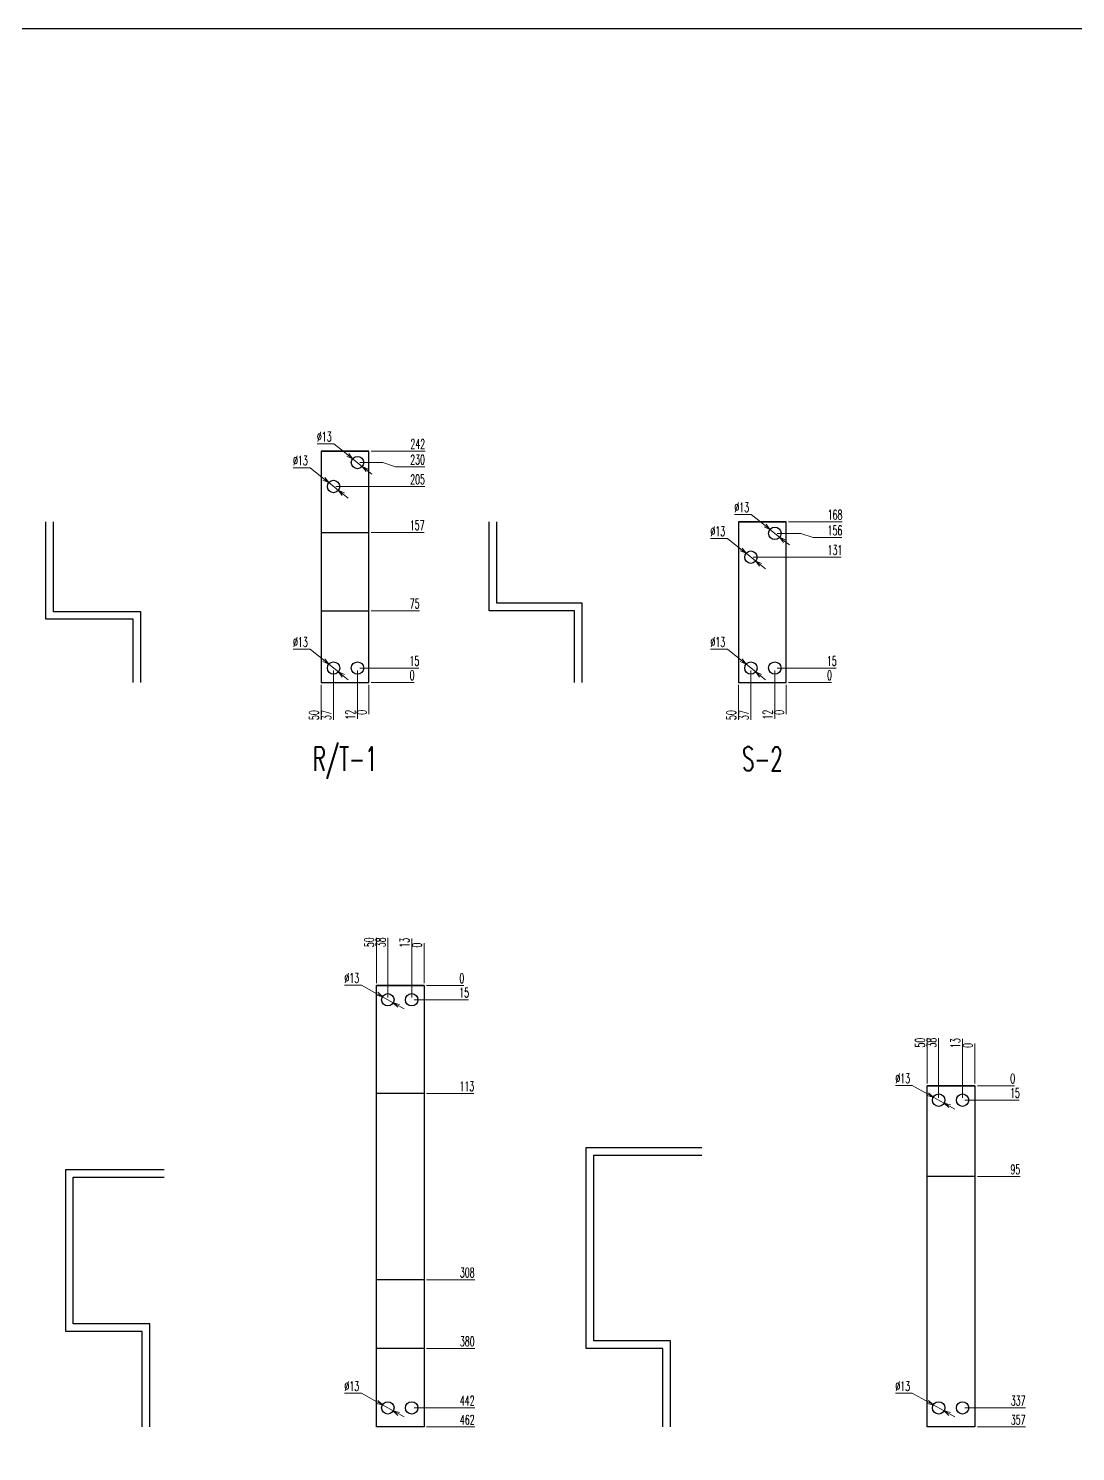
# Model space of a CAD drawing. Header units: millimetres. Extents: x 44190 to 77260, y -67199 to -50358.
# Drawn here: x 58642 to 59738, y -51847 to -50358 of the extents above; entities that cross this region are included whole.
import ezdxf
from ezdxf.enums import TextEntityAlignment as Align

# ---------------------------------------------------------------- set-up
doc = ezdxf.new("R2010")
doc.units = ezdxf.units.MM
doc.header["$LTSCALE"] = 3
doc.layers.add('@.VISIBLE', color=7, linetype='Continuous')
doc.layers.add('dim', color=7, linetype='Continuous')
doc.styles.add('Ann_w01', font='romans.shx', dxfattribs={"width": 0.6, "bigfont": 'chineset.shx'})
doc.dimstyles.new('Dim 01_SC05', dxfattribs={"dimscale": 5, "dimtxt": 2, "dimasz": 1.3, "dimexe": 0.5, "dimexo": 0.5, "dimgap": 0.5, "dimtad": 1, "dimtoh": 1, "dimdec": 1, "dimzin": 12, "dimdsep": 46, "dimtxsty": 'Ann_w01', "dimblk": 'OPEN30', "dimcen": 1.5, "dimclrd": 6, "dimclre": 6, "dimclrt": 3, "dimadec": 1, "dimazin": 3, "dimtm": 1e-09, "dimtfac": 1, "dimtdec": 1, "dimtmove": 0, "dimatfit": 3, "dimldrblk": 'OPEN30', "dimfxl": 1, "dimtolj": 1, "dimlwd": 20, "dimlwe": 20, "dimarcsym": 0})

# ---------------------------------------------------------------- blocks, each defined once
blk = doc.blocks.new('*D407')
at = {"color": 6, "lineweight": 20, "transparency": 16777216}
blk.add_line((59000.7, -51041.8), (59045.4, -51041.8), dxfattribs=at)
at = {"layer": 'Defpoints', "color": 0, "transparency": 16777216}
for p in [(58973.2, -51041.8), (58998.2, -51041.8), (59038.9, -51041.8)]:
    blk.add_point(p, dxfattribs=at)
at = {"color": 3, "transparency": 16777216, "insert": (59043.4, -51034.3), "char_height": 10, "attachment_point": 5, "style": 'Ann_w01'}
blk.add_mtext('\\A1;0', dxfattribs=at)
blk = doc.blocks.new('_Open30')
at = {"color": 0, "linetype": 'ByBlock', "lineweight": -2}
for p, q in [((-1, 0.27), (0, 0)), ((0, 0), (-1, -0.27)), ((0, 0), (-1, 0))]:
    blk.add_line(p, q, dxfattribs=at)
blk = doc.blocks.new('*D408')
at = {"color": 6, "lineweight": 20, "transparency": 16777216}
blk.add_line((58988.7, -51026.8), (59050.3, -51026.8), dxfattribs=at)
at = {"layer": 'Defpoints', "color": 0, "transparency": 16777216}
for p in [(58986.2, -51026.8), (59038.9, -51026.8), (58973.2, -51041.8)]:
    blk.add_point(p, dxfattribs=at)
at = {"color": 3, "transparency": 16777216, "insert": (59045.8, -51019.3), "char_height": 10, "attachment_point": 5, "style": 'Ann_w01'}
blk.add_mtext('\\A1;15', dxfattribs=at)
blk = doc.blocks.new('*D409')
at = {"color": 6, "lineweight": 20, "transparency": 16777216}
blk.add_line((59000.7, -50966.8), (59051, -50966.8), dxfattribs=at)
at = {"layer": 'Defpoints', "color": 0, "transparency": 16777216}
for p in [(58998.2, -50966.8), (59038.8, -50966.8), (58973.2, -51041.8)]:
    blk.add_point(p, dxfattribs=at)
at = {"color": 3, "transparency": 16777216, "insert": (59046.1, -50959.3), "char_height": 10, "attachment_point": 5, "style": 'Ann_w01'}
blk.add_mtext('\\A1;75', dxfattribs=at)
blk = doc.blocks.new('*D410')
at = {"color": 6, "lineweight": 20, "transparency": 16777216}
blk.add_line((59000.7, -50884.8), (59056, -50884.8), dxfattribs=at)
at = {"layer": 'Defpoints', "color": 0, "transparency": 16777216}
for p in [(58998.2, -50884.8), (59038.9, -50884.8), (58973.2, -51041.8)]:
    blk.add_point(p, dxfattribs=at)
at = {"color": 3, "transparency": 16777216, "insert": (59048.7, -50877.3), "char_height": 10, "attachment_point": 5, "style": 'Ann_w01'}
blk.add_mtext('\\A1;157', dxfattribs=at)
blk = doc.blocks.new('*D411')
at = {"color": 6, "lineweight": 20, "transparency": 16777216}
blk.add_line((58963.7, -50836.8), (59056.8, -50836.8), dxfattribs=at)
at = {"layer": 'Defpoints', "color": 0, "transparency": 16777216}
for p in [(58961.2, -50836.8), (59038.9, -50836.8), (58973.2, -51041.8)]:
    blk.add_point(p, dxfattribs=at)
at = {"color": 3, "transparency": 16777216, "insert": (59049.1, -50829.3), "char_height": 10, "attachment_point": 5, "style": 'Ann_w01'}
blk.add_mtext('\\A1;205', dxfattribs=at)
blk = doc.blocks.new('*D412')
at = {"color": 6, "lineweight": 20, "transparency": 16777216}
for p, q in [((58988.7, -50811.8), (59012.9, -50811.8)), ((59012.9, -50811.8), (59025.9, -50816.2)), ((59025.9, -50816.2), (59056.8, -50816.2))]:
    blk.add_line(p, q, dxfattribs=at)
at = {"layer": 'Defpoints', "color": 0, "transparency": 16777216}
for p in [(58986.2, -50811.8), (59038.9, -50816.2), (58973.2, -51041.8)]:
    blk.add_point(p, dxfattribs=at)
at = {"color": 3, "transparency": 16777216, "insert": (59049.1, -50808.7), "char_height": 10, "attachment_point": 5, "style": 'Ann_w01'}
blk.add_mtext('\\A1;230', dxfattribs=at)
blk = doc.blocks.new('*D413')
at = {"color": 6, "lineweight": 20, "transparency": 16777216}
blk.add_line((59000.7, -50799.8), (59057, -50799.8), dxfattribs=at)
at = {"layer": 'Defpoints', "color": 0, "transparency": 16777216}
for p in [(58998.2, -50799.8), (59039.1, -50799.8), (58973.2, -51041.8)]:
    blk.add_point(p, dxfattribs=at)
at = {"color": 3, "transparency": 16777216, "insert": (59049.3, -50792.3), "char_height": 10, "attachment_point": 5, "style": 'Ann_w01'}
blk.add_mtext('\\A1;242', dxfattribs=at)
blk = doc.blocks.new('*D414')
at = {"color": 6, "lineweight": 20, "transparency": 16777216}
blk.add_line((58948.2, -51044.3), (58948.2, -51080.8), dxfattribs=at)
at = {"layer": 'Defpoints', "color": 0, "transparency": 16777216}
for p in [(58948.2, -51041.8), (58998.2, -51041.8), (58948.2, -51068.6)]:
    blk.add_point(p, dxfattribs=at)
at = {"color": 3, "transparency": 16777216, "insert": (58940.7, -51076), "char_height": 10, "attachment_point": 5, "rotation": 90, "style": 'Ann_w01'}
blk.add_mtext('\\A1;50', dxfattribs=at)
blk = doc.blocks.new('*D415')
at = {"color": 6, "lineweight": 20, "transparency": 16777216}
blk.add_line((58961.2, -51029.3), (58961.2, -51080.8), dxfattribs=at)
at = {"layer": 'Defpoints', "color": 0, "transparency": 16777216}
for p in [(58961.2, -51026.8), (58998.2, -51041.8), (58961.2, -51068.6)]:
    blk.add_point(p, dxfattribs=at)
at = {"color": 3, "transparency": 16777216, "insert": (58953.7, -51076), "char_height": 10, "attachment_point": 5, "rotation": 90, "style": 'Ann_w01'}
blk.add_mtext('\\A1;37', dxfattribs=at)
blk = doc.blocks.new('*D416')
at = {"color": 6, "lineweight": 20, "transparency": 16777216}
blk.add_line((58986.2, -51029.3), (58986.2, -51080), dxfattribs=at)
at = {"layer": 'Defpoints', "color": 0, "transparency": 16777216}
for p in [(58986.2, -51026.8), (58998.2, -51041.8), (58986.2, -51068.6)]:
    blk.add_point(p, dxfattribs=at)
at = {"color": 3, "transparency": 16777216, "insert": (58978.7, -51075.5), "char_height": 10, "attachment_point": 5, "rotation": 90, "style": 'Ann_w01'}
blk.add_mtext('\\A1;12', dxfattribs=at)
blk = doc.blocks.new('*D417')
at = {"color": 6, "lineweight": 20, "transparency": 16777216}
blk.add_line((58998.2, -51044.3), (58998.2, -51075.1), dxfattribs=at)
at = {"layer": 'Defpoints', "color": 0, "transparency": 16777216}
for p in [(58998.2, -51041.8), (58998.2, -51041.8), (58998.2, -51068.6)]:
    blk.add_point(p, dxfattribs=at)
at = {"color": 3, "transparency": 16777216, "insert": (58990.7, -51073.1), "char_height": 10, "attachment_point": 5, "rotation": 90, "style": 'Ann_w01'}
blk.add_mtext('\\A1;0', dxfattribs=at)
blk = doc.blocks.new('*D418')
at = {"color": 6, "lineweight": 20, "transparency": 16777216}
for p, q in [((58919, -51007.1), (58936.6, -51007.1)), ((58936.6, -51007.1), (58951.1, -51018.6)), ((58966.3, -51030.8), (58956.1, -51022.7)), ((58971.3, -51034.9), (58976.4, -51038.9))]:
    blk.add_line(p, q, dxfattribs=at)
at = {"layer": 'Defpoints', "color": 0, "transparency": 16777216}
for p in [(58956.1, -51022.7), (58966.3, -51030.8)]:
    blk.add_point(p, dxfattribs=at)
at = {"color": 6, "lineweight": 20, "transparency": 16777216, "xscale": 6.5, "yscale": 6.5, "zscale": 6.5}
for p, rotation in [((58956.1, -51022.7), 321.3250815253301), ((58966.3, -51030.8), 141.3250815253301)]:
    blk.add_blockref('_Open30', p, dxfattribs=dict(at, rotation=rotation))
at = {"color": 3, "transparency": 16777216, "insert": (58926.5, -50999.6), "char_height": 10, "attachment_point": 5, "style": 'Ann_w01'}
blk.add_mtext('\\A1;∅13', dxfattribs=at)
blk = doc.blocks.new('*D419')
at = {"color": 6, "lineweight": 20, "transparency": 16777216}
for p, q in [((58919, -50817.1), (58936.6, -50817.1)), ((58936.6, -50817.1), (58951.1, -50828.6)), ((58966.3, -50840.8), (58956.1, -50832.7)), ((58971.3, -50844.9), (58976.4, -50848.9))]:
    blk.add_line(p, q, dxfattribs=at)
at = {"layer": 'Defpoints', "color": 0, "transparency": 16777216}
for p in [(58956.1, -50832.7), (58966.3, -50840.8)]:
    blk.add_point(p, dxfattribs=at)
at = {"color": 6, "lineweight": 20, "transparency": 16777216, "xscale": 6.5, "yscale": 6.5, "zscale": 6.5}
for p, rotation in [((58956.1, -50832.7), 321.3250815253551), ((58966.3, -50840.8), 141.3250815253551)]:
    blk.add_blockref('_Open30', p, dxfattribs=dict(at, rotation=rotation))
at = {"color": 3, "transparency": 16777216, "insert": (58926.5, -50809.6), "char_height": 10, "attachment_point": 5, "style": 'Ann_w01'}
blk.add_mtext('\\A1;∅13', dxfattribs=at)
blk = doc.blocks.new('*D420')
at = {"color": 6, "lineweight": 20, "transparency": 16777216}
for p, q in [((58944, -50792.1), (58961.6, -50792.1)), ((58961.6, -50792.1), (58976.1, -50803.6)), ((58991.3, -50815.8), (58981.1, -50807.7)), ((58996.3, -50819.9), (59001.4, -50823.9))]:
    blk.add_line(p, q, dxfattribs=at)
at = {"layer": 'Defpoints', "color": 0, "transparency": 16777216}
for p in [(58981.1, -50807.7), (58991.3, -50815.8)]:
    blk.add_point(p, dxfattribs=at)
at = {"color": 6, "lineweight": 20, "transparency": 16777216, "xscale": 6.5, "yscale": 6.5, "zscale": 6.5}
for p, rotation in [((58981.1, -50807.7), 321.3250815252949), ((58991.3, -50815.8), 141.325081525295)]:
    blk.add_blockref('_Open30', p, dxfattribs=dict(at, rotation=rotation))
at = {"color": 3, "transparency": 16777216, "insert": (58951.5, -50784.6), "char_height": 10, "attachment_point": 5, "style": 'Ann_w01'}
blk.add_mtext('\\A1;∅13', dxfattribs=at)
blk = doc.blocks.new('*D421')
at = {"color": 6, "lineweight": 20, "transparency": 16777216}
blk.add_line((59437.4, -51041.8), (59482.2, -51041.8), dxfattribs=at)
at = {"layer": 'Defpoints', "color": 0, "transparency": 16777216}
for p in [(59409.9, -51041.8), (59434.9, -51041.8), (59475.7, -51041.8)]:
    blk.add_point(p, dxfattribs=at)
at = {"color": 3, "transparency": 16777216, "insert": (59480.2, -51034.3), "char_height": 10, "attachment_point": 5, "style": 'Ann_w01'}
blk.add_mtext('\\A1;0', dxfattribs=at)
blk = doc.blocks.new('*D422')
at = {"color": 6, "lineweight": 20, "transparency": 16777216}
blk.add_line((59425.4, -51026.8), (59487, -51026.8), dxfattribs=at)
at = {"layer": 'Defpoints', "color": 0, "transparency": 16777216}
for p in [(59422.9, -51026.8), (59475.7, -51026.8), (59409.9, -51041.8)]:
    blk.add_point(p, dxfattribs=at)
at = {"color": 3, "transparency": 16777216, "insert": (59482.6, -51019.3), "char_height": 10, "attachment_point": 5, "style": 'Ann_w01'}
blk.add_mtext('\\A1;15', dxfattribs=at)
blk = doc.blocks.new('*D425')
at = {"color": 6, "lineweight": 20, "transparency": 16777216}
blk.add_line((59400.4, -50910.8), (59492.3, -50910.8), dxfattribs=at)
at = {"layer": 'Defpoints', "color": 0, "transparency": 16777216}
for p in [(59397.9, -50910.8), (59476.9, -50910.8), (59409.9, -51041.8)]:
    blk.add_point(p, dxfattribs=at)
at = {"color": 3, "transparency": 16777216, "insert": (59485.9, -50903.3), "char_height": 10, "attachment_point": 5, "style": 'Ann_w01'}
blk.add_mtext('\\A1;131', dxfattribs=at)
blk = doc.blocks.new('*D426')
at = {"color": 6, "lineweight": 20, "transparency": 16777216}
for p, q in [((59425.4, -50885.8), (59450.1, -50885.8)), ((59450.1, -50885.8), (59463.1, -50890.2)), ((59463.1, -50890.2), (59493.2, -50890.2))]:
    blk.add_line(p, q, dxfattribs=at)
at = {"layer": 'Defpoints', "color": 0, "transparency": 16777216}
for p in [(59422.9, -50885.8), (59476.1, -50890.2), (59409.9, -51041.8)]:
    blk.add_point(p, dxfattribs=at)
at = {"color": 3, "transparency": 16777216, "insert": (59485.9, -50882.7), "char_height": 10, "attachment_point": 5, "style": 'Ann_w01'}
blk.add_mtext('\\A1;156', dxfattribs=at)
blk = doc.blocks.new('*D427')
at = {"color": 6, "lineweight": 20, "transparency": 16777216}
blk.add_line((59437.4, -50873.8), (59493.3, -50873.8), dxfattribs=at)
at = {"layer": 'Defpoints', "color": 0, "transparency": 16777216}
for p in [(59434.9, -50873.8), (59476.2, -50873.8), (59409.9, -51041.8)]:
    blk.add_point(p, dxfattribs=at)
at = {"color": 3, "transparency": 16777216, "insert": (59486, -50866.3), "char_height": 10, "attachment_point": 5, "style": 'Ann_w01'}
blk.add_mtext('\\A1;168', dxfattribs=at)
blk = doc.blocks.new('*D428')
at = {"color": 6, "lineweight": 20, "transparency": 16777216}
blk.add_line((59384.9, -51044.3), (59384.9, -51080.8), dxfattribs=at)
at = {"layer": 'Defpoints', "color": 0, "transparency": 16777216}
for p in [(59384.9, -51041.8), (59434.9, -51041.8), (59384.9, -51068.6)]:
    blk.add_point(p, dxfattribs=at)
at = {"color": 3, "transparency": 16777216, "insert": (59377.4, -51076), "char_height": 10, "attachment_point": 5, "rotation": 90, "style": 'Ann_w01'}
blk.add_mtext('\\A1;50', dxfattribs=at)
blk = doc.blocks.new('*D429')
at = {"color": 6, "lineweight": 20, "transparency": 16777216}
blk.add_line((59397.9, -51029.3), (59397.9, -51080.8), dxfattribs=at)
at = {"layer": 'Defpoints', "color": 0, "transparency": 16777216}
for p in [(59397.9, -51026.8), (59434.9, -51041.8), (59397.9, -51068.6)]:
    blk.add_point(p, dxfattribs=at)
at = {"color": 3, "transparency": 16777216, "insert": (59390.4, -51076), "char_height": 10, "attachment_point": 5, "rotation": 90, "style": 'Ann_w01'}
blk.add_mtext('\\A1;37', dxfattribs=at)
blk = doc.blocks.new('*D430')
at = {"color": 6, "lineweight": 20, "transparency": 16777216}
blk.add_line((59422.9, -51029.3), (59422.9, -51080), dxfattribs=at)
at = {"layer": 'Defpoints', "color": 0, "transparency": 16777216}
for p in [(59422.9, -51026.8), (59434.9, -51041.8), (59422.9, -51068.6)]:
    blk.add_point(p, dxfattribs=at)
at = {"color": 3, "transparency": 16777216, "insert": (59415.4, -51075.5), "char_height": 10, "attachment_point": 5, "rotation": 90, "style": 'Ann_w01'}
blk.add_mtext('\\A1;12', dxfattribs=at)
blk = doc.blocks.new('*D431')
at = {"color": 6, "lineweight": 20, "transparency": 16777216}
blk.add_line((59434.9, -51044.3), (59434.9, -51075.1), dxfattribs=at)
at = {"layer": 'Defpoints', "color": 0, "transparency": 16777216}
for p in [(59434.9, -51041.8), (59434.9, -51041.8), (59434.9, -51068.6)]:
    blk.add_point(p, dxfattribs=at)
at = {"color": 3, "transparency": 16777216, "insert": (59427.4, -51073.1), "char_height": 10, "attachment_point": 5, "rotation": 90, "style": 'Ann_w01'}
blk.add_mtext('\\A1;0', dxfattribs=at)
blk = doc.blocks.new('*D432')
at = {"color": 6, "lineweight": 20, "transparency": 16777216}
for p, q in [((59355.7, -51007.1), (59373.3, -51007.1)), ((59373.3, -51007.1), (59387.8, -51018.6)), ((59403, -51030.8), (59392.9, -51022.7)), ((59408.1, -51034.9), (59413.2, -51038.9))]:
    blk.add_line(p, q, dxfattribs=at)
at = {"layer": 'Defpoints', "color": 0, "transparency": 16777216}
for p in [(59392.9, -51022.7), (59403, -51030.8)]:
    blk.add_point(p, dxfattribs=at)
at = {"color": 6, "lineweight": 20, "transparency": 16777216, "xscale": 6.5, "yscale": 6.5, "zscale": 6.5}
for p, rotation in [((59392.9, -51022.7), 321.325081525285), ((59403, -51030.8), 141.325081525285)]:
    blk.add_blockref('_Open30', p, dxfattribs=dict(at, rotation=rotation))
at = {"color": 3, "transparency": 16777216, "insert": (59363.3, -50999.6), "char_height": 10, "attachment_point": 5, "style": 'Ann_w01'}
blk.add_mtext('\\A1;∅13', dxfattribs=at)
blk = doc.blocks.new('*D433')
at = {"color": 6, "lineweight": 20, "transparency": 16777216}
for p, q in [((59355.7, -50891.1), (59373.3, -50891.1)), ((59373.3, -50891.1), (59387.8, -50902.6)), ((59403, -50914.8), (59392.9, -50906.7)), ((59408.1, -50918.9), (59413.2, -50922.9))]:
    blk.add_line(p, q, dxfattribs=at)
at = {"layer": 'Defpoints', "color": 0, "transparency": 16777216}
for p in [(59392.9, -50906.7), (59403, -50914.8)]:
    blk.add_point(p, dxfattribs=at)
at = {"color": 6, "lineweight": 20, "transparency": 16777216, "xscale": 6.5, "yscale": 6.5, "zscale": 6.5}
for p, rotation in [((59392.9, -50906.7), 321.325081525315), ((59403, -50914.8), 141.325081525315)]:
    blk.add_blockref('_Open30', p, dxfattribs=dict(at, rotation=rotation))
at = {"color": 3, "transparency": 16777216, "insert": (59363.3, -50883.6), "char_height": 10, "attachment_point": 5, "style": 'Ann_w01'}
blk.add_mtext('\\A1;∅13', dxfattribs=at)
blk = doc.blocks.new('*D434')
at = {"color": 6, "lineweight": 20, "transparency": 16777216}
for p, q in [((59380.7, -50866.1), (59398.3, -50866.1)), ((59398.3, -50866.1), (59412.8, -50877.6)), ((59428, -50889.8), (59417.9, -50881.7)), ((59433.1, -50893.9), (59438.2, -50897.9))]:
    blk.add_line(p, q, dxfattribs=at)
at = {"layer": 'Defpoints', "color": 0, "transparency": 16777216}
for p in [(59417.9, -50881.7), (59428, -50889.8)]:
    blk.add_point(p, dxfattribs=at)
at = {"color": 6, "lineweight": 20, "transparency": 16777216, "xscale": 6.5, "yscale": 6.5, "zscale": 6.5}
for p, rotation in [((59417.9, -50881.7), 321.3250815252349), ((59428, -50889.8), 141.3250815252349)]:
    blk.add_blockref('_Open30', p, dxfattribs=dict(at, rotation=rotation))
at = {"color": 3, "transparency": 16777216, "insert": (59388.3, -50858.6), "char_height": 10, "attachment_point": 5, "style": 'Ann_w01'}
blk.add_mtext('\\A1;∅13', dxfattribs=at)
blk = doc.blocks.new('*D487')
at = {"color": 6, "lineweight": 20, "transparency": 16777216}
blk.add_line((59058.5, -51820.8), (59108.9, -51820.8), dxfattribs=at)
at = {"layer": 'Defpoints', "color": 0, "transparency": 16777216}
for p in [(59031, -51358.8), (59056, -51820.8), (59090.9, -51820.8)]:
    blk.add_point(p, dxfattribs=at)
at = {"color": 3, "transparency": 16777216, "insert": (59101.1, -51813.3), "char_height": 10, "attachment_point": 5, "style": 'Ann_w01'}
blk.add_mtext('\\A1;462', dxfattribs=at)
blk = doc.blocks.new('*D488')
at = {"color": 6, "lineweight": 20, "transparency": 16777216}
blk.add_line((59045.5, -51800.8), (59108.9, -51800.8), dxfattribs=at)
at = {"layer": 'Defpoints', "color": 0, "transparency": 16777216}
for p in [(59031, -51358.8), (59043, -51800.8), (59090.9, -51800.8)]:
    blk.add_point(p, dxfattribs=at)
at = {"color": 3, "transparency": 16777216, "insert": (59101.1, -51793.3), "char_height": 10, "attachment_point": 5, "style": 'Ann_w01'}
blk.add_mtext('\\A1;442', dxfattribs=at)
blk = doc.blocks.new('*D489')
at = {"color": 6, "lineweight": 20, "transparency": 16777216}
blk.add_line((59058.5, -51738.8), (59108.9, -51738.8), dxfattribs=at)
at = {"layer": 'Defpoints', "color": 0, "transparency": 16777216}
for p in [(59031, -51358.8), (59056, -51738.8), (59090.9, -51738.8)]:
    blk.add_point(p, dxfattribs=at)
at = {"color": 3, "transparency": 16777216, "insert": (59101.1, -51731.3), "char_height": 10, "attachment_point": 5, "style": 'Ann_w01'}
blk.add_mtext('\\A1;380', dxfattribs=at)
blk = doc.blocks.new('*D490')
at = {"color": 6, "lineweight": 20, "transparency": 16777216}
blk.add_line((59058.5, -51666.8), (59108.9, -51666.8), dxfattribs=at)
at = {"layer": 'Defpoints', "color": 0, "transparency": 16777216}
for p in [(59031, -51358.8), (59056, -51666.8), (59090.9, -51666.8)]:
    blk.add_point(p, dxfattribs=at)
at = {"color": 3, "transparency": 16777216, "insert": (59101.1, -51659.3), "char_height": 10, "attachment_point": 5, "style": 'Ann_w01'}
blk.add_mtext('\\A1;308', dxfattribs=at)
blk = doc.blocks.new('*D491')
at = {"color": 6, "lineweight": 20, "transparency": 16777216}
blk.add_line((59058.5, -51471.8), (59108, -51471.8), dxfattribs=at)
at = {"layer": 'Defpoints', "color": 0, "transparency": 16777216}
for p in [(59031, -51358.8), (59056, -51471.8), (59090.9, -51471.8)]:
    blk.add_point(p, dxfattribs=at)
at = {"color": 3, "transparency": 16777216, "insert": (59100.7, -51464.3), "char_height": 10, "attachment_point": 5, "style": 'Ann_w01'}
blk.add_mtext('\\A1;113', dxfattribs=at)
blk = doc.blocks.new('*D492')
at = {"color": 6, "lineweight": 20, "transparency": 16777216}
blk.add_line((59045.5, -51373.8), (59102.3, -51373.8), dxfattribs=at)
at = {"layer": 'Defpoints', "color": 0, "transparency": 16777216}
for p in [(59031, -51358.8), (59043, -51373.8), (59090.9, -51373.8)]:
    blk.add_point(p, dxfattribs=at)
at = {"color": 3, "transparency": 16777216, "insert": (59097.9, -51366.3), "char_height": 10, "attachment_point": 5, "style": 'Ann_w01'}
blk.add_mtext('\\A1;15', dxfattribs=at)
blk = doc.blocks.new('*D493')
at = {"color": 6, "lineweight": 20, "transparency": 16777216}
blk.add_line((59058.5, -51358.8), (59097.4, -51358.8), dxfattribs=at)
at = {"layer": 'Defpoints', "color": 0, "transparency": 16777216}
for p in [(59031, -51358.8), (59056, -51358.8), (59090.9, -51358.8)]:
    blk.add_point(p, dxfattribs=at)
at = {"color": 3, "transparency": 16777216, "insert": (59095.4, -51351.3), "char_height": 10, "attachment_point": 5, "style": 'Ann_w01'}
blk.add_mtext('\\A1;0', dxfattribs=at)
blk = doc.blocks.new('*D494')
at = {"color": 6, "lineweight": 20, "transparency": 16777216}
blk.add_line((59006, -51356.3), (59006, -51308.9), dxfattribs=at)
at = {"layer": 'Defpoints', "color": 0, "transparency": 16777216}
for p in [(59006, -51321.1), (59006, -51358.8), (59056, -51358.8)]:
    blk.add_point(p, dxfattribs=at)
at = {"color": 3, "transparency": 16777216, "insert": (58998.5, -51313.7), "char_height": 10, "attachment_point": 5, "rotation": 90, "style": 'Ann_w01'}
blk.add_mtext('\\A1;50', dxfattribs=at)
blk = doc.blocks.new('*D495')
at = {"color": 6, "lineweight": 20, "transparency": 16777216}
blk.add_line((59018, -51371.3), (59018, -51308.9), dxfattribs=at)
at = {"layer": 'Defpoints', "color": 0, "transparency": 16777216}
for p in [(59018, -51321.1), (59056, -51358.8), (59018, -51373.8)]:
    blk.add_point(p, dxfattribs=at)
at = {"color": 3, "transparency": 16777216, "insert": (59010.5, -51313.7), "char_height": 10, "attachment_point": 5, "rotation": 90, "style": 'Ann_w01'}
blk.add_mtext('\\A1;38', dxfattribs=at)
blk = doc.blocks.new('*D496')
at = {"color": 6, "lineweight": 20, "transparency": 16777216}
blk.add_line((59043, -51371.3), (59043, -51309.7), dxfattribs=at)
at = {"layer": 'Defpoints', "color": 0, "transparency": 16777216}
for p in [(59043, -51321.1), (59056, -51358.8), (59043, -51373.8)]:
    blk.add_point(p, dxfattribs=at)
at = {"color": 3, "transparency": 16777216, "insert": (59035.5, -51314.2), "char_height": 10, "attachment_point": 5, "rotation": 90, "style": 'Ann_w01'}
blk.add_mtext('\\A1;13', dxfattribs=at)
blk = doc.blocks.new('*D497')
at = {"color": 6, "lineweight": 20, "transparency": 16777216}
blk.add_line((59056, -51356.3), (59056, -51314.6), dxfattribs=at)
at = {"layer": 'Defpoints', "color": 0, "transparency": 16777216}
for p in [(59056, -51321.1), (59056, -51358.8), (59056, -51358.8)]:
    blk.add_point(p, dxfattribs=at)
at = {"color": 3, "transparency": 16777216, "insert": (59048.5, -51316.6), "char_height": 10, "attachment_point": 5, "rotation": 90, "style": 'Ann_w01'}
blk.add_mtext('\\A1;0', dxfattribs=at)
blk = doc.blocks.new('*D498')
at = {"color": 6, "lineweight": 20, "transparency": 16777216}
for p, q in [((58972.7, -51785.6), (58990.4, -51785.6)), ((58990.4, -51785.6), (59006.6, -51794.5)), ((59023.7, -51804), (59012.3, -51797.7)), ((59029.4, -51807.1), (59035, -51810.2))]:
    blk.add_line(p, q, dxfattribs=at)
at = {"layer": 'Defpoints', "color": 0, "transparency": 16777216}
for p in [(59012.3, -51797.7), (59023.7, -51804)]:
    blk.add_point(p, dxfattribs=at)
at = {"color": 6, "lineweight": 20, "transparency": 16777216, "xscale": 6.5, "yscale": 6.5, "zscale": 6.5}
for p, rotation in [((59012.3, -51797.7), 331.1196851890228), ((59023.7, -51804), 151.1196851890228)]:
    blk.add_blockref('_Open30', p, dxfattribs=dict(at, rotation=rotation))
at = {"color": 3, "transparency": 16777216, "insert": (58980.3, -51778.1), "char_height": 10, "attachment_point": 5, "style": 'Ann_w01'}
blk.add_mtext('\\A1;∅13', dxfattribs=at)
blk = doc.blocks.new('*D499')
at = {"color": 6, "lineweight": 20, "transparency": 16777216}
for p, q in [((58972.7, -51358.6), (58990.4, -51358.6)), ((58990.4, -51358.6), (59006.6, -51367.5)), ((59023.7, -51377), (59012.3, -51370.7)), ((59029.4, -51380.1), (59035, -51383.2))]:
    blk.add_line(p, q, dxfattribs=at)
at = {"layer": 'Defpoints', "color": 0, "transparency": 16777216}
for p in [(59012.3, -51370.7), (59023.7, -51377)]:
    blk.add_point(p, dxfattribs=at)
at = {"color": 6, "lineweight": 20, "transparency": 16777216, "xscale": 6.5, "yscale": 6.5, "zscale": 6.5}
for p, rotation in [((59012.3, -51370.7), 331.119685189106), ((59023.7, -51377), 151.119685189106)]:
    blk.add_blockref('_Open30', p, dxfattribs=dict(at, rotation=rotation))
at = {"color": 3, "transparency": 16777216, "insert": (58980.3, -51351.1), "char_height": 10, "attachment_point": 5, "style": 'Ann_w01'}
blk.add_mtext('\\A1;∅13', dxfattribs=at)
blk = doc.blocks.new('*D502')
at = {"layer": '@.VISIBLE', "color": 6, "lineweight": 20, "transparency": 16777216}
blk.add_line((59634.9, -51820.8), (59685.3, -51820.8), dxfattribs=at)
at = {"layer": 'Defpoints', "color": 0, "transparency": 16777216}
for p in [(59607.4, -51463.8), (59632.4, -51820.8), (59667.4, -51820.8)]:
    blk.add_point(p, dxfattribs=at)
at = {"layer": '@.VISIBLE', "color": 3, "transparency": 16777216, "insert": (59677.6, -51813.3), "char_height": 10, "attachment_point": 5, "style": 'Ann_w01'}
blk.add_mtext('\\A1;357', dxfattribs=at)
blk = doc.blocks.new('*D503')
at = {"layer": '@.VISIBLE', "color": 6, "lineweight": 20, "transparency": 16777216}
blk.add_line((59621.9, -51800.8), (59685.3, -51800.8), dxfattribs=at)
at = {"layer": 'Defpoints', "color": 0, "transparency": 16777216}
for p in [(59607.4, -51463.8), (59619.4, -51800.8), (59667.4, -51800.8)]:
    blk.add_point(p, dxfattribs=at)
at = {"layer": '@.VISIBLE', "color": 3, "transparency": 16777216, "insert": (59677.6, -51793.3), "char_height": 10, "attachment_point": 5, "style": 'Ann_w01'}
blk.add_mtext('\\A1;337', dxfattribs=at)
blk = doc.blocks.new('*D506')
at = {"layer": '@.VISIBLE', "color": 6, "lineweight": 20, "transparency": 16777216}
blk.add_line((59634.9, -51558.8), (59679.6, -51558.8), dxfattribs=at)
at = {"layer": 'Defpoints', "color": 0, "transparency": 16777216}
for p in [(59607.4, -51463.8), (59632.4, -51558.8), (59667.4, -51558.8)]:
    blk.add_point(p, dxfattribs=at)
at = {"layer": '@.VISIBLE', "color": 3, "transparency": 16777216, "insert": (59674.7, -51551.3), "char_height": 10, "attachment_point": 5, "style": 'Ann_w01'}
blk.add_mtext('\\A1;95', dxfattribs=at)
blk = doc.blocks.new('*D507')
at = {"layer": '@.VISIBLE', "color": 6, "lineweight": 20, "transparency": 16777216}
blk.add_line((59621.9, -51478.8), (59678.7, -51478.8), dxfattribs=at)
at = {"layer": 'Defpoints', "color": 0, "transparency": 16777216}
for p in [(59607.4, -51463.8), (59619.4, -51478.8), (59667.4, -51478.8)]:
    blk.add_point(p, dxfattribs=at)
at = {"layer": '@.VISIBLE', "color": 3, "transparency": 16777216, "insert": (59674.3, -51471.3), "char_height": 10, "attachment_point": 5, "style": 'Ann_w01'}
blk.add_mtext('\\A1;15', dxfattribs=at)
blk = doc.blocks.new('*D508')
at = {"layer": '@.VISIBLE', "color": 6, "lineweight": 20, "transparency": 16777216}
blk.add_line((59634.9, -51463.8), (59673.9, -51463.8), dxfattribs=at)
at = {"layer": 'Defpoints', "color": 0, "transparency": 16777216}
for p in [(59607.4, -51463.8), (59632.4, -51463.8), (59667.4, -51463.8)]:
    blk.add_point(p, dxfattribs=at)
at = {"layer": '@.VISIBLE', "color": 3, "transparency": 16777216, "insert": (59671.9, -51456.3), "char_height": 10, "attachment_point": 5, "style": 'Ann_w01'}
blk.add_mtext('\\A1;0', dxfattribs=at)
blk = doc.blocks.new('*D509')
at = {"layer": '@.VISIBLE', "color": 6, "lineweight": 20, "transparency": 16777216}
blk.add_line((59582.4, -51461.3), (59582.4, -51413.9), dxfattribs=at)
at = {"layer": 'Defpoints', "color": 0, "transparency": 16777216}
for p in [(59582.4, -51426.1), (59582.4, -51463.8), (59632.4, -51463.8)]:
    blk.add_point(p, dxfattribs=at)
at = {"layer": '@.VISIBLE', "color": 3, "transparency": 16777216, "insert": (59574.9, -51418.7), "char_height": 10, "attachment_point": 5, "rotation": 90, "style": 'Ann_w01'}
blk.add_mtext('\\A1;50', dxfattribs=at)
blk = doc.blocks.new('*D510')
at = {"layer": '@.VISIBLE', "color": 6, "lineweight": 20, "transparency": 16777216}
blk.add_line((59594.4, -51476.3), (59594.4, -51413.9), dxfattribs=at)
at = {"layer": 'Defpoints', "color": 0, "transparency": 16777216}
for p in [(59594.4, -51426.1), (59632.4, -51463.8), (59594.4, -51478.8)]:
    blk.add_point(p, dxfattribs=at)
at = {"layer": '@.VISIBLE', "color": 3, "transparency": 16777216, "insert": (59586.9, -51418.7), "char_height": 10, "attachment_point": 5, "rotation": 90, "style": 'Ann_w01'}
blk.add_mtext('\\A1;38', dxfattribs=at)
blk = doc.blocks.new('*D511')
at = {"layer": '@.VISIBLE', "color": 6, "lineweight": 20, "transparency": 16777216}
blk.add_line((59619.4, -51476.3), (59619.4, -51414.7), dxfattribs=at)
at = {"layer": 'Defpoints', "color": 0, "transparency": 16777216}
for p in [(59619.4, -51426.1), (59632.4, -51463.8), (59619.4, -51478.8)]:
    blk.add_point(p, dxfattribs=at)
at = {"layer": '@.VISIBLE', "color": 3, "transparency": 16777216, "insert": (59611.9, -51419.2), "char_height": 10, "attachment_point": 5, "rotation": 90, "style": 'Ann_w01'}
blk.add_mtext('\\A1;13', dxfattribs=at)
blk = doc.blocks.new('*D512')
at = {"layer": '@.VISIBLE', "color": 6, "lineweight": 20, "transparency": 16777216}
blk.add_line((59632.4, -51461.3), (59632.4, -51419.6), dxfattribs=at)
at = {"layer": 'Defpoints', "color": 0, "transparency": 16777216}
for p in [(59632.4, -51426.1), (59632.4, -51463.8), (59632.4, -51463.8)]:
    blk.add_point(p, dxfattribs=at)
at = {"layer": '@.VISIBLE', "color": 3, "transparency": 16777216, "insert": (59624.9, -51421.6), "char_height": 10, "attachment_point": 5, "rotation": 90, "style": 'Ann_w01'}
blk.add_mtext('\\A1;0', dxfattribs=at)
blk = doc.blocks.new('*D513')
at = {"layer": '@.VISIBLE', "color": 6, "lineweight": 20, "transparency": 16777216}
for p, q in [((59549.2, -51785.6), (59566.8, -51785.6)), ((59566.8, -51785.6), (59583, -51794.5)), ((59600.1, -51804), (59588.7, -51797.7)), ((59605.8, -51807.1), (59611.5, -51810.2))]:
    blk.add_line(p, q, dxfattribs=at)
at = {"layer": 'Defpoints', "color": 0, "transparency": 16777216}
for p in [(59588.7, -51797.7), (59600.1, -51804)]:
    blk.add_point(p, dxfattribs=at)
at = {"layer": '@.VISIBLE', "color": 6, "lineweight": 20, "transparency": 16777216, "xscale": 6.5, "yscale": 6.5, "zscale": 6.5}
for p, rotation in [((59588.7, -51797.7), 331.1196851890315), ((59600.1, -51804), 151.1196851890315)]:
    blk.add_blockref('_Open30', p, dxfattribs=dict(at, rotation=rotation))
at = {"layer": '@.VISIBLE', "color": 3, "transparency": 16777216, "insert": (59556.8, -51778.1), "char_height": 10, "attachment_point": 5, "style": 'Ann_w01'}
blk.add_mtext('\\A1;∅13', dxfattribs=at)
blk = doc.blocks.new('*D514')
at = {"layer": '@.VISIBLE', "color": 6, "lineweight": 20, "transparency": 16777216}
for p, q in [((59549.2, -51463.6), (59566.8, -51463.6)), ((59566.8, -51463.6), (59583, -51472.5)), ((59600.1, -51482), (59588.7, -51475.7)), ((59605.8, -51485.1), (59611.5, -51488.2))]:
    blk.add_line(p, q, dxfattribs=at)
at = {"layer": 'Defpoints', "color": 0, "transparency": 16777216}
for p in [(59588.7, -51475.7), (59600.1, -51482)]:
    blk.add_point(p, dxfattribs=at)
at = {"layer": '@.VISIBLE', "color": 6, "lineweight": 20, "transparency": 16777216, "xscale": 6.5, "yscale": 6.5, "zscale": 6.5}
for p, rotation in [((59588.7, -51475.7), 331.1196851890035), ((59600.1, -51482), 151.1196851890034)]:
    blk.add_blockref('_Open30', p, dxfattribs=dict(at, rotation=rotation))
at = {"layer": '@.VISIBLE', "color": 3, "transparency": 16777216, "insert": (59556.8, -51456.1), "char_height": 10, "attachment_point": 5, "style": 'Ann_w01'}
blk.add_mtext('\\A1;∅13', dxfattribs=at)

msp = doc.modelspace()

# ---------------------------------------------------------------- linework, layer by layer
at = {"color": 2}
for p, q in [((59384.94, -50873.75), (59434.94, -50873.75)), ((59384.94, -51041.75), (59434.94, -51041.75))]:
    msp.add_line(p, q, dxfattribs=at)
msp.add_lwpolyline([(57471.29, -50357.53), (62010.49, -50357.53), (62010.49, -54149.32), (57471.29, -54149.32)], close=True)
at = {"color": 1}
for points in [[(58751.47, -51041.75), (58751.47, -50975.75), (58659.97, -50975.75), (58659.97, -50873.74)], [(58759.47, -51041.75), (58759.47, -50967.75), (58667.97, -50967.75), (58667.97, -50873.74)], [(59213.4, -51041.75), (59213.4, -50966.75), (59123.9, -50966.75), (59123.9, -50873.74)], [(59221.4, -51041.75), (59221.4, -50958.75), (59131.9, -50958.75), (59131.9, -50873.74)]]:
    msp.add_lwpolyline(points, dxfattribs=at)
at = {"color": 2}
msp.add_lwpolyline([(59434.94, -50873.75), (59384.94, -50873.75), (59384.94, -51041.75), (59434.94, -51041.75)], close=True, dxfattribs=at)
for centre in [(59422.94, -50885.75), (59397.94, -50910.75), (59397.94, -51026.75), (59422.94, -51026.75)]:
    msp.add_circle(centre, 6.5, dxfattribs=at)
at = {"layer": '@.VISIBLE', "color": 1}
for p, q in [((58948.2, -50799.75), (58998.2, -50799.75)), ((58948.2, -50884.75), (58998.2, -50884.75)), ((58948.2, -50966.75), (58998.2, -50966.75)), ((58948.2, -51041.75), (58998.2, -51041.75)), ((59055.97, -51358.83), (59005.97, -51358.83)), ((59055.97, -51471.83), (59005.97, -51471.83)), ((59055.97, -51666.83), (59005.97, -51666.83)), ((59055.97, -51738.83), (59005.97, -51738.83)), ((59055.97, -51820.83), (59005.97, -51820.83))]:
    msp.add_line(p, q, dxfattribs=at)
at = {"layer": '@.VISIBLE', "color": 2}
for p, q in [((59632.42, -51463.83), (59582.42, -51463.83)), ((59632.42, -51558.83), (59582.42, -51558.83)), ((59632.42, -51820.83), (59582.42, -51820.83))]:
    msp.add_line(p, q, dxfattribs=at)
at = {"layer": '@.VISIBLE', "color": 1}
for points in [[(58998.2, -50799.75), (58948.2, -50799.75), (58948.2, -51041.75), (58998.2, -51041.75)], [(59005.97, -51358.83), (59055.97, -51358.83), (59055.97, -51820.83), (59005.97, -51820.83)]]:
    msp.add_lwpolyline(points, close=True, dxfattribs=at)
at = {"layer": '@.VISIBLE', "color": 2}
msp.add_lwpolyline([(59582.42, -51463.83), (59632.42, -51463.83), (59632.42, -51820.83), (59582.42, -51820.83)], close=True, dxfattribs=at)
at = {"layer": '@.VISIBLE', "color": 1}
for points in [[(59305.68, -51820.83), (59305.68, -51738.83), (59225.68, -51738.83), (59225.68, -51528.33), (59346.68, -51528.33)], [(59313.68, -51820.83), (59313.68, -51730.83), (59233.68, -51730.83), (59233.68, -51536.33), (59346.68, -51536.33)], [(58760.87, -51820.83), (58760.87, -51720.83), (58680.87, -51720.83), (58680.87, -51551.33), (58783.91, -51551.33)], [(58768.87, -51820.83), (58768.87, -51712.83), (58688.87, -51712.83), (58688.87, -51559.33), (58783.91, -51559.33)]]:
    msp.add_lwpolyline(points, dxfattribs=at)
for centre in [(58986.2, -50811.75), (58961.2, -50836.75), (58961.2, -51026.75), (58986.2, -51026.75), (59017.97, -51373.83), (59042.97, -51373.83), (59017.97, -51800.83), (59042.97, -51800.83)]:
    msp.add_circle(centre, 6.5, dxfattribs=at)
at = {"layer": '@.VISIBLE', "color": 2}
for centre in [(59594.42, -51478.83), (59619.42, -51478.83), (59594.42, -51800.83), (59619.42, -51800.83)]:
    msp.add_circle(centre, 6.5, dxfattribs=at)

# ---------------------------------------------------------------- texts
at = {"layer": 'dim', "color": 0, "style": 'Ann_w01', "width": 0.6}
for s, p in [('R/T-1', (58973.2, -51121.75)), ('S-2', (59409.94, -51121.75))]:
    msp.add_text(s, height=25, dxfattribs=at).set_placement(p, align=Align.MIDDLE_CENTER)

# ---------------------------------------------------------------- dimensions: what is measured, and where the dimension line sits
for p1, p2, picture, middle in [((58991.27, -50815.82), (58981.13, -50807.69), '*D420', (58951.54, -50792.07)), ((58966.27, -50840.82), (58956.13, -50832.69), '*D419', (58926.54, -50817.07)), ((58966.27, -51030.82), (58956.13, -51022.69), '*D418', (58926.54, -51007.07)), ((59023.66, -51376.97), (59012.28, -51370.69), '*D499', (58980.31, -51358.61)), ((59023.66, -51803.97), (59012.28, -51797.69), '*D498', (58980.31, -51785.61))]:
    dim = msp.add_diameter_dim_2p(p1=p1, p2=p2, dimstyle='Dim 01_SC05')
    dim.commit()
    dim.dimension.update_dxf_attribs({"geometry": picture, "text_midpoint": middle, "dimtype": 163})
for feature_location, offset, dtype, origin, picture, middle in [((58998.2, -50799.75), (40.86, 0), 0, (58973.2, -51041.75), '*D413', (59049.27, -50792.25)), ((58986.2, -50811.75), (52.72, -4.44), 0, (58973.2, -51041.75), '*D412', (59049.13, -50808.69)), ((58961.2, -50836.75), (77.72, 0), 0, (58973.2, -51041.75), '*D411', (59049.13, -50829.25)), ((58998.2, -50884.75), (40.72, 0), 0, (58973.2, -51041.75), '*D410', (59048.7, -50877.25)), ((58998.2, -50966.75), (40.57, 0), 0, (58973.2, -51041.75), '*D409', (59046.13, -50959.25)), ((58961.2, -51026.75), (0, -41.86), 1, (58998.2, -51041.75), '*D415', (58953.7, -51075.97)), ((58986.2, -51026.75), (0, -41.86), 1, (58998.2, -51041.75), '*D416', (58978.7, -51075.54)), ((58986.2, -51026.75), (52.72, 0), 0, (58973.2, -51041.75), '*D408', (59045.85, -51019.25)), ((58948.2, -51041.75), (0, -26.86), 1, (58998.2, -51041.75), '*D414', (58940.7, -51075.97)), ((58998.20028752, -51041.75433247), (40.71722102, 0), 0, (58973.20028752, -51041.75433247), '*D407', (59043.41750854, -51034.25433247)), ((58998.20028752, -51041.75433247), (0, -26.86193952), 1, (58998.20028752, -51041.75433247), '*D417', (58990.70028752, -51073.11627199)), ((59005.97, -51358.83), (0, 37.74), 1, (59055.97, -51358.83), '*D494', (58998.47, -51313.73)), ((59017.97, -51373.83), (0, 52.74), 1, (59055.97, -51358.83), '*D495', (59010.47, -51313.73)), ((59042.97, -51373.83), (0, 52.74), 1, (59055.97, -51358.83), '*D496', (59035.47, -51314.16)), ((59055.96786177, -51358.82824175), (0, 37.74082266), 1, (59055.96786177, -51358.82824175), '*D497', (59048.46786177, -51316.5874191)), ((59055.96786177, -51358.82824175), (34.96158339, 0), 0, (59030.96786177, -51358.82824175), '*D493', (59095.42944516, -51351.32824175)), ((59055.97, -51820.83), (34.96, 0), 0, (59030.97, -51358.83), '*D487', (59101.14, -51813.33)), ((59042.97, -51800.83), (47.96, 0), 0, (59030.97, -51358.83), '*D488', (59101.14, -51793.33)), ((59055.97, -51738.83), (34.96, 0), 0, (59030.97, -51358.83), '*D489', (59101.14, -51731.33)), ((59055.97, -51666.83), (34.96, 0), 0, (59030.97, -51358.83), '*D490', (59101.14, -51659.33)), ((59055.97, -51471.83), (34.96, 0), 0, (59030.97, -51358.83), '*D491', (59100.72, -51464.33)), ((59042.97, -51373.83), (47.96, 0), 0, (59030.97, -51358.83), '*D492', (59097.86, -51366.33))]:
    dim = msp.add_ordinate_dim(feature_location=feature_location, offset=offset, dtype=dtype, origin=origin, dimstyle='Dim 01_SC05')
    dim.commit()
    dim.dimension.update_dxf_attribs({"geometry": picture, "text_midpoint": middle})
at = {"color": 2}
for p1, p2, picture, middle in [((59428.02, -50889.82), (59417.87, -50881.69), '*D434', (59388.28, -50866.07)), ((59403.02, -50914.82), (59392.87, -50906.69), '*D433', (59363.28, -50891.07)), ((59403.02, -51030.82), (59392.87, -51022.69), '*D432', (59363.28, -51007.07))]:
    dim = msp.add_diameter_dim_2p(p1=p1, p2=p2, dimstyle='Dim 01_SC05', dxfattribs=at)
    dim.commit()
    dim.dimension.update_dxf_attribs({"geometry": picture, "text_midpoint": middle, "dimtype": 163})
for feature_location, offset, dtype, origin, picture, middle in [((59434.94, -50873.75), (41.29, 0), 0, (59409.94, -51041.75), '*D427', (59486.02, -50866.25)), ((59422.94, -50885.75), (53.15, -4.44), 0, (59409.94, -51041.75), '*D426', (59485.87, -50882.69)), ((59397.94, -50910.75), (79, 0), 0, (59409.94, -51041.75), '*D425', (59485.87, -50903.25)), ((59397.94, -51026.75), (0, -41.86), 1, (59434.94, -51041.75), '*D429', (59390.44, -51075.97)), ((59422.94, -51026.75), (0, -41.86), 1, (59434.94, -51041.75), '*D430', (59415.44, -51075.54)), ((59422.94, -51026.75), (52.72, 0), 0, (59409.94, -51041.75), '*D422', (59482.59, -51019.25)), ((59384.94, -51041.75), (0, -26.86), 1, (59434.94, -51041.75), '*D428', (59377.44, -51075.97)), ((59434.94106394, -51041.75433247), (40.71722102, 0), 0, (59409.94106394, -51041.75433247), '*D421', (59480.15828496, -51034.25433247)), ((59434.94106394, -51041.75433247), (0, -26.86193952), 1, (59434.94106394, -51041.75433247), '*D431', (59427.44106394, -51073.11627199))]:
    dim = msp.add_ordinate_dim(feature_location=feature_location, offset=offset, dtype=dtype, origin=origin, dimstyle='Dim 01_SC05', dxfattribs=at)
    dim.commit()
    dim.dimension.update_dxf_attribs({"geometry": picture, "text_midpoint": middle})
at = {"layer": '@.VISIBLE', "color": 2}
for feature_location, offset, dtype, origin, picture, middle in [((59582.42, -51463.83), (0, 37.74), 1, (59632.42, -51463.83), '*D509', (59574.92, -51418.73)), ((59594.42, -51478.83), (0, 52.74), 1, (59632.42, -51463.83), '*D510', (59586.92, -51418.73)), ((59619.42, -51478.83), (0, 52.74), 1, (59632.42, -51463.83), '*D511', (59611.92, -51419.16)), ((59632.41613866, -51463.82824175), (0, 37.74082266), 1, (59632.41613866, -51463.82824175), '*D512', (59624.91613866, -51421.5874191)), ((59632.41613866, -51463.82824175), (34.96158339, 0), 0, (59607.41613866, -51463.82824175), '*D508', (59671.87772205, -51456.32824175)), ((59632.42, -51820.83), (34.96, 0), 0, (59607.42, -51463.83), '*D502', (59677.59, -51813.33)), ((59619.42, -51800.83), (47.96, 0), 0, (59607.42, -51463.83), '*D503', (59677.59, -51793.33)), ((59632.42, -51558.83), (34.96, 0), 0, (59607.42, -51463.83), '*D506', (59674.73, -51551.33)), ((59619.42, -51478.83), (47.96, 0), 0, (59607.42, -51463.83), '*D507', (59674.31, -51471.33))]:
    dim = msp.add_ordinate_dim(feature_location=feature_location, offset=offset, dtype=dtype, origin=origin, dimstyle='Dim 01_SC05', dxfattribs=at)
    dim.commit()
    dim.dimension.update_dxf_attribs({"geometry": picture, "text_midpoint": middle})
for p1, p2, picture, middle in [((59600.11, -51481.97), (59588.72, -51475.69), '*D514', (59556.76, -51463.61)), ((59600.11, -51803.97), (59588.72, -51797.69), '*D513', (59556.76, -51785.61))]:
    dim = msp.add_diameter_dim_2p(p1=p1, p2=p2, dimstyle='Dim 01_SC05', dxfattribs=at)
    dim.commit()
    dim.dimension.update_dxf_attribs({"geometry": picture, "text_midpoint": middle, "dimtype": 163})

doc.saveas('drawing.dxf')
